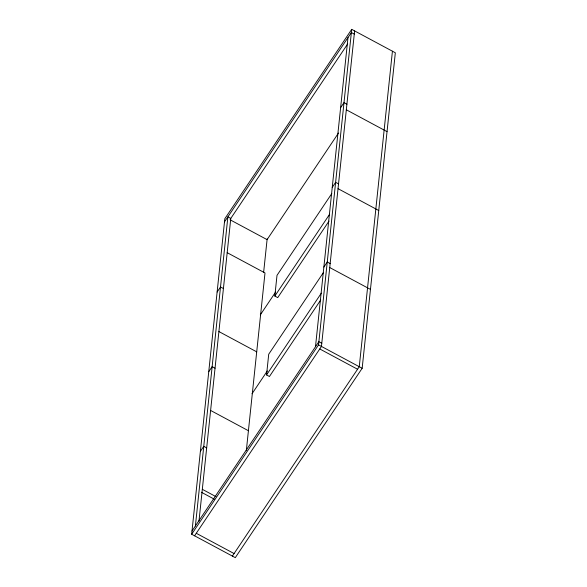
<?xml version="1.0" encoding="UTF-8"?>
<svg xmlns="http://www.w3.org/2000/svg" width="587" height="587" viewBox="0 0 587 587"><rect width="100%" height="100%" fill="white"/><g stroke="black" fill="none" stroke-linecap="round" stroke-linejoin="round"><path stroke-width="0.88" d="M191.67 534.243L224.828 218.724L351.701 29.35L395.33 52.757L362.172 368.276L235.299 557.65L191.67 534.243L318.543 344.87L351.701 29.35M195.39 526.011L227.881 216.86L230.786 218.423L198.964 521.234M263.622 272.493L267.151 238.946M246.32 450.677L265.001 272.962L227.184 252.681M320.707 299.986L269.448 376.494L266.542 374.932L268.721 354.218L323.525 272.405M328.999 221.108L277.739 297.609L274.833 296.053L277.005 275.34L331.816 193.527M315.49 346.734L347.988 37.59M354.614 30.913L321.449 346.433L194.576 535.806M392.424 51.194L359.259 366.714L232.386 556.087M224.498 221.908L351.371 32.534L354.277 34.097M230.464 218.907L347.651 43.981M217.124 292.025L220.507 286.977L223.42 288.54M340.614 107.7L343.997 102.652L346.91 104.215M338.516 133L267.078 239.635L230.067 219.78M208.752 371.703L212.134 366.655L215.047 368.218M332.242 187.378L335.625 182.33L338.53 183.892M260.32 314.881L275.604 292.069M274.833 296.053L329.637 214.24M200.38 451.381L203.762 446.333L206.668 447.888M323.87 267.056L327.252 262.007L330.158 263.57M252.028 393.767L267.312 370.947M266.542 374.932L321.346 293.126M192 531.059L318.873 341.685L321.786 343.248M346.323 109.791L387.038 131.635M338.031 188.669L378.747 210.513M329.74 267.555L370.463 289.398M318.543 344.87L362.172 368.276M319.754 348.957L357.571 369.245M218.9 331.56L256.71 351.848M210.608 410.445L248.418 430.726M202.317 489.323L215.994 496.661M201.429 492.28L214.299 499.185M196.271 533.282L234.081 553.563"/></g></svg>
